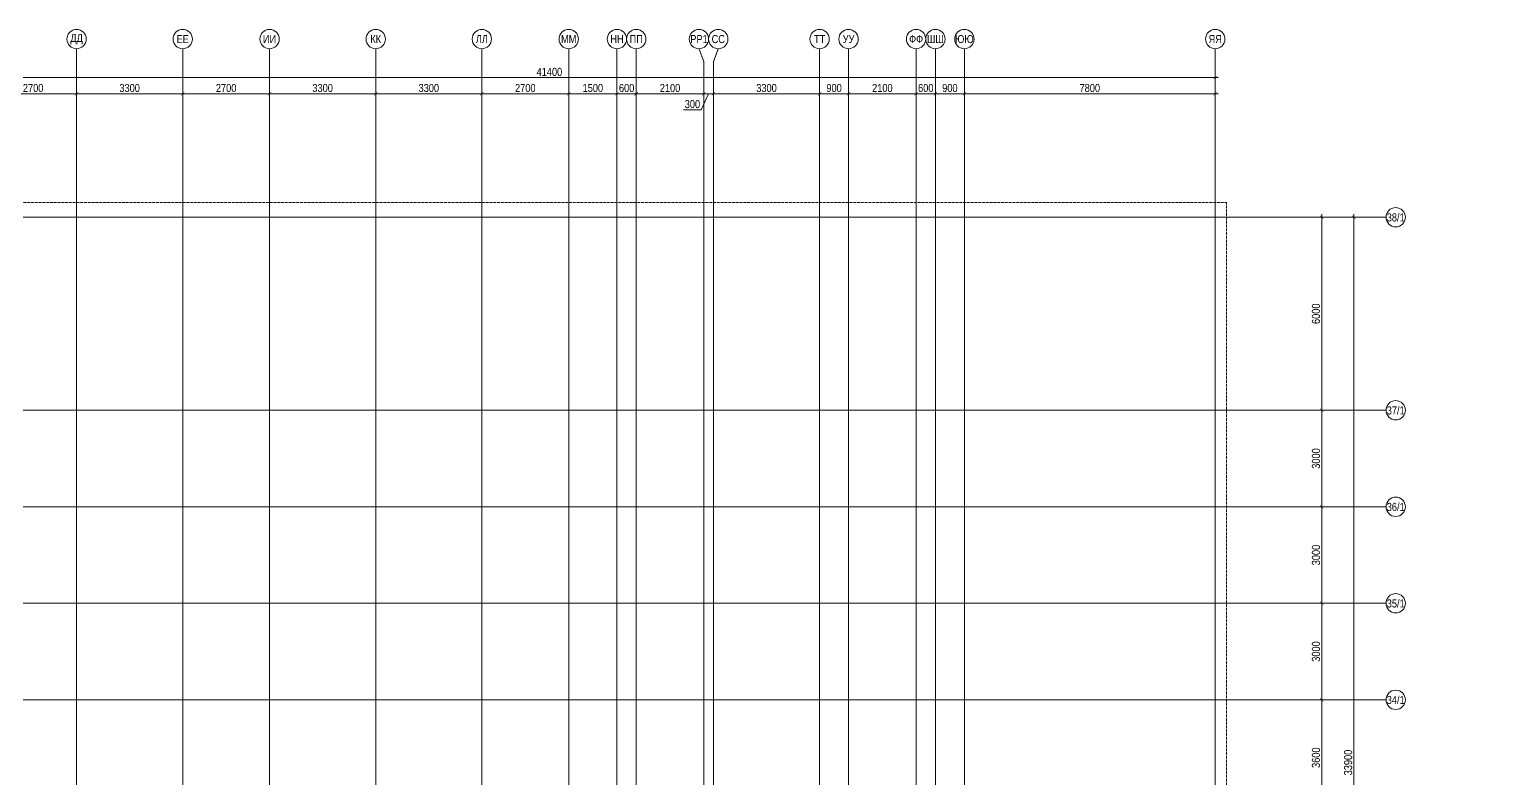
# Model space of a CAD drawing. Header units: millimetres. Extents: x -328335 to 1460319, y -208171 to 164069.
# Drawn here: x 378508 to 424214, y 117251 to 140539 of the extents above; entities that cross this region are included whole.
import ezdxf
from ezdxf import colors
from ezdxf.entities.mleader import LeaderData, LeaderLine
from ezdxf.enums import TextEntityAlignment as Align
from ezdxf.math import Vec2, Vec3

# ---------------------------------------------------------------- set-up
doc = ezdxf.new("R2010")
doc.units = ezdxf.units.MM
doc.header["$LTSCALE"] = 0.5
doc.linetypes.add('CENTER', pattern=[50.8, 31.75, -6.35, 6.35, -6.35])
doc.linetypes.add('DASHED', pattern=[19.05, 12.7, -6.35])
doc.layers.get('Defpoints').update_dxf_attribs({"color": 140})
doc.layers.add('АР_Делит', color=120, linetype='Continuous', lineweight=0, plot=False)
doc.layers.add('АЦ_Выноски', color=7, linetype='Continuous', lineweight=5)
doc.layers.add('РД_Оси_размер', color=8, linetype='Continuous', lineweight=0)
doc.layers.add('РД_Оси_100', color=7, linetype='Continuous', lineweight=0, true_color=0x525252)
doc.styles.add('style1', font='ARIALN.TTF')
doc.styles.add('ккк', font='isocpeur.ttf', dxfattribs={"width": 0.85, "oblique": 15})
doc.dimstyles.new('Dim100_ареал', dxfattribs={"dimscale": 100, "dimtxt": 2.5, "dimasz": 1, "dimexe": 1, "dimexo": 1, "dimgap": 0.5, "dimtad": 1, "dimzin": 12, "dimdsep": 46, "dimtxsty": 'style1', "dimblk": 'ARCHTICK', "dimcen": 1, "dimdle": 1, "dimaunit": 1, "dimadec": 0, "dimazin": 3, "dimtfac": 1, "dimtmove": 1, "dimatfit": 3, "dimldrblk": 'OPEN30', "dimfxl": 2, "dimfxlon": 1, "dimtolj": 1, "dimtzin": 0, "dimlwd": 5, "dimlwe": 5, "dimarcsym": 0})

# ---------------------------------------------------------------- blocks, each defined once
blk = doc.blocks.new('_Dot')
at = {"color": 0, "linetype": 'ByBlock', "lineweight": -2}
blk.add_line((-0.5, 0), (-1, 0), dxfattribs=at)
at = {"color": 0, "linetype": 'ByBlock', "const_width": 0.5}
blk.add_lwpolyline([(-0.25, 0, 1), (0.25, 0, 1)], format="xyb", close=True, dxfattribs=at)
blk = doc.blocks.new('A-iden')
at = {"linetype": 'Continuous', "lineweight": 5}
blk.add_circle((0, -4), 3, dxfattribs=at)
at = {"color": 0, "linetype": 'Continuous', "lineweight": 20, "style": 'ккк', "width": 0.85}
blk.add_attdef('ID', text='', height=4, dxfattribs=at).set_placement((0.31, -3.85), align=Align.MIDDLE_CENTER)
blk = doc.blocks.new('_ArchTick')
at = {"color": 0, "linetype": 'ByBlock', "const_width": 0.15}
blk.add_lwpolyline([(-0.5, -0.5), (0.5, 0.5)], dxfattribs=at)
blk = doc.blocks.new('*D340')
at = {"layer": 'Defpoints', "color": 0, "transparency": 16777216}
for p in [(116910, 119700), (117910, 119700), (116910, 116100)]:
    blk.add_point(p, dxfattribs=at)
at = {"layer": 'РД_Оси_размер', "color": 0, "lineweight": 5, "transparency": 16777216}
for p, q in [((117910, 116000), (117910, 119800)), ((117710, 119700), (118010, 119700)), ((117710, 116100), (118010, 116100))]:
    blk.add_line(p, q, dxfattribs=at)
at = {"layer": 'РД_Оси_размер', "color": 0, "lineweight": 5, "transparency": 16777216, "xscale": 100, "yscale": 100, "zscale": 100}
for p, rotation in [((117910, 119700), 90), ((117910, 116100), 270)]:
    blk.add_blockref('_ArchTick', p, dxfattribs=dict(at, rotation=rotation))
at = {"layer": 'РД_Оси_размер', "color": 0, "transparency": 16777216, "insert": (117732, 117900), "char_height": 250, "attachment_point": 5, "rotation": 90, "style": 'style1'}
blk.add_mtext('\\A1;3600', dxfattribs=at)
blk = doc.blocks.new('_Open30')
at = {"color": 0, "linetype": 'ByBlock', "lineweight": -2}
for p, q in [((-1, 0.27), (0, 0)), ((0, 0), (-1, -0.27)), ((0, 0), (-1, 0))]:
    blk.add_line(p, q, dxfattribs=at)
blk = doc.blocks.new('*D341')
at = {"layer": 'Defpoints', "color": 0, "transparency": 16777216}
for p in [(116910, 122700), (117910, 122700), (116910, 119700)]:
    blk.add_point(p, dxfattribs=at)
at = {"layer": 'РД_Оси_размер', "color": 0, "lineweight": 5, "transparency": 16777216}
for p, q in [((117710, 122700), (118010, 122700)), ((117910, 119600), (117910, 122800)), ((117710, 119700), (118010, 119700))]:
    blk.add_line(p, q, dxfattribs=at)
at = {"layer": 'РД_Оси_размер', "color": 0, "lineweight": 5, "transparency": 16777216, "xscale": 100, "yscale": 100, "zscale": 100}
for p, rotation in [((117910, 122700), 90), ((117910, 119700), 270)]:
    blk.add_blockref('_ArchTick', p, dxfattribs=dict(at, rotation=rotation))
at = {"layer": 'РД_Оси_размер', "color": 0, "transparency": 16777216, "insert": (117732, 121200), "char_height": 250, "attachment_point": 5, "rotation": 90, "style": 'style1'}
blk.add_mtext('\\A1;3000', dxfattribs=at)
blk = doc.blocks.new('*D342')
at = {"layer": 'Defpoints', "color": 0, "transparency": 16777216}
for p in [(116910, 125700), (117910, 125700), (116910, 122700)]:
    blk.add_point(p, dxfattribs=at)
at = {"layer": 'РД_Оси_размер', "color": 0, "lineweight": 5, "transparency": 16777216}
for p, q in [((117710, 125700), (118010, 125700)), ((117910, 122600), (117910, 125800)), ((117710, 122700), (118010, 122700))]:
    blk.add_line(p, q, dxfattribs=at)
at = {"layer": 'РД_Оси_размер', "color": 0, "lineweight": 5, "transparency": 16777216, "xscale": 100, "yscale": 100, "zscale": 100}
for p, rotation in [((117910, 125700), 90), ((117910, 122700), 270)]:
    blk.add_blockref('_ArchTick', p, dxfattribs=dict(at, rotation=rotation))
at = {"layer": 'РД_Оси_размер', "color": 0, "transparency": 16777216, "insert": (117732, 124200), "char_height": 250, "attachment_point": 5, "rotation": 90, "style": 'style1'}
blk.add_mtext('\\A1;3000', dxfattribs=at)
blk = doc.blocks.new('*D343')
at = {"layer": 'Defpoints', "color": 0, "transparency": 16777216}
for p in [(116910, 128700), (117910, 128700), (116910, 125700)]:
    blk.add_point(p, dxfattribs=at)
at = {"layer": 'РД_Оси_размер', "color": 0, "lineweight": 5, "transparency": 16777216}
for p, q in [((117710, 128700), (118010, 128700)), ((117910, 125600), (117910, 128800)), ((117710, 125700), (118010, 125700))]:
    blk.add_line(p, q, dxfattribs=at)
at = {"layer": 'РД_Оси_размер', "color": 0, "lineweight": 5, "transparency": 16777216, "xscale": 100, "yscale": 100, "zscale": 100}
for p, rotation in [((117910, 128700), 90), ((117910, 125700), 270)]:
    blk.add_blockref('_ArchTick', p, dxfattribs=dict(at, rotation=rotation))
at = {"layer": 'РД_Оси_размер', "color": 0, "transparency": 16777216, "insert": (117732, 127200), "char_height": 250, "attachment_point": 5, "rotation": 90, "style": 'style1'}
blk.add_mtext('\\A1;3000', dxfattribs=at)
blk = doc.blocks.new('*D344')
at = {"layer": 'Defpoints', "color": 0, "transparency": 16777216}
for p in [(116910, 134700), (117910, 134700), (116910, 128700)]:
    blk.add_point(p, dxfattribs=at)
at = {"layer": 'РД_Оси_размер', "color": 0, "lineweight": 5, "transparency": 16777216}
for p, q in [((117710, 134700), (118010, 134700)), ((117910, 128600), (117910, 134800)), ((117710, 128700), (118010, 128700))]:
    blk.add_line(p, q, dxfattribs=at)
at = {"layer": 'РД_Оси_размер', "color": 0, "lineweight": 5, "transparency": 16777216, "xscale": 100, "yscale": 100, "zscale": 100}
for p, rotation in [((117910, 134700), 90), ((117910, 128700), 270)]:
    blk.add_blockref('_ArchTick', p, dxfattribs=dict(at, rotation=rotation))
at = {"layer": 'РД_Оси_размер', "color": 0, "transparency": 16777216, "insert": (117732, 131700), "char_height": 250, "attachment_point": 5, "rotation": 90, "style": 'style1'}
blk.add_mtext('\\A1;6000', dxfattribs=at)
blk = doc.blocks.new('*D345')
at = {"layer": 'Defpoints', "color": 0, "transparency": 16777216}
for p in [(116910, 134700), (118910, 134700), (116910, 100800)]:
    blk.add_point(p, dxfattribs=at)
at = {"layer": 'РД_Оси_размер', "color": 0, "lineweight": 5, "transparency": 16777216}
for p, q in [((118710, 134700), (119010, 134700)), ((118910, 100700), (118910, 134800)), ((118710, 100800), (119010, 100800))]:
    blk.add_line(p, q, dxfattribs=at)
at = {"layer": 'РД_Оси_размер', "color": 0, "lineweight": 5, "transparency": 16777216, "xscale": 100, "yscale": 100, "zscale": 100}
for p, rotation in [((118910, 134700), 90), ((118910, 100800), 270)]:
    blk.add_blockref('_ArchTick', p, dxfattribs=dict(at, rotation=rotation))
at = {"layer": 'РД_Оси_размер', "color": 0, "transparency": 16777216, "insert": (118732, 117750), "char_height": 250, "attachment_point": 5, "rotation": 90, "style": 'style1'}
blk.add_mtext('\\A1;33900', dxfattribs=at)
blk = doc.blocks.new('*D47')
at = {"layer": 'Defpoints', "color": 0, "transparency": 16777216}
for p in [(114600, 139039), (73200, 137039), (114600, 137039)]:
    blk.add_point(p, dxfattribs=at)
at = {"layer": 'РД_Оси_размер', "color": 0, "lineweight": 5, "transparency": 16777216}
for p, q in [((73100, 139039), (114700, 139039)), ((73200, 138839), (73200, 139139)), ((114600, 138839), (114600, 139139))]:
    blk.add_line(p, q, dxfattribs=at)
at = {"layer": 'РД_Оси_размер', "color": 0, "lineweight": 5, "transparency": 16777216, "xscale": 100, "yscale": 100, "zscale": 100, "rotation": 180}
blk.add_blockref('_ArchTick', (73200, 139039), dxfattribs=at)
at = {"layer": 'РД_Оси_размер', "color": 0, "lineweight": 5, "transparency": 16777216, "xscale": 100, "yscale": 100, "zscale": 100}
blk.add_blockref('_ArchTick', (114600, 139039), dxfattribs=at)
at = {"layer": 'РД_Оси_размер', "color": 0, "transparency": 16777216, "insert": (93900, 139216), "char_height": 250, "attachment_point": 5, "style": 'style1'}
blk.add_mtext('\\A1;41400', dxfattribs=at)
blk = doc.blocks.new('*D277')
at = {"layer": 'Defpoints', "color": 0, "transparency": 16777216}
for p in [(79200, 138539), (76500, 137039), (79200, 137039)]:
    blk.add_point(p, dxfattribs=at)
at = {"layer": 'РД_Оси_размер', "color": 0, "lineweight": 5, "transparency": 16777216}
for p, q in [((76400, 138539), (79300, 138539)), ((76500, 138339), (76500, 138639)), ((79200, 138339), (79200, 138639))]:
    blk.add_line(p, q, dxfattribs=at)
at = {"layer": 'РД_Оси_размер', "color": 0, "lineweight": 5, "transparency": 16777216, "xscale": 100, "yscale": 100, "zscale": 100, "rotation": 180}
blk.add_blockref('_ArchTick', (76500, 138539), dxfattribs=at)
at = {"layer": 'РД_Оси_размер', "color": 0, "lineweight": 5, "transparency": 16777216, "xscale": 100, "yscale": 100, "zscale": 100}
blk.add_blockref('_ArchTick', (79200, 138539), dxfattribs=at)
at = {"layer": 'РД_Оси_размер', "color": 0, "transparency": 16777216, "insert": (77850, 138716), "char_height": 250, "attachment_point": 5, "style": 'style1'}
blk.add_mtext('\\A1;2700', dxfattribs=at)
blk = doc.blocks.new('*D278')
at = {"layer": 'Defpoints', "color": 0, "transparency": 16777216}
for p in [(82500, 138539), (79200, 137039), (82500, 137039)]:
    blk.add_point(p, dxfattribs=at)
at = {"layer": 'РД_Оси_размер', "color": 0, "lineweight": 5, "transparency": 16777216}
for p, q in [((79100, 138539), (82600, 138539)), ((79200, 138339), (79200, 138639)), ((82500, 138339), (82500, 138639))]:
    blk.add_line(p, q, dxfattribs=at)
at = {"layer": 'РД_Оси_размер', "color": 0, "lineweight": 5, "transparency": 16777216, "xscale": 100, "yscale": 100, "zscale": 100, "rotation": 180}
blk.add_blockref('_ArchTick', (79200, 138539), dxfattribs=at)
at = {"layer": 'РД_Оси_размер', "color": 0, "lineweight": 5, "transparency": 16777216, "xscale": 100, "yscale": 100, "zscale": 100}
blk.add_blockref('_ArchTick', (82500, 138539), dxfattribs=at)
at = {"layer": 'РД_Оси_размер', "color": 0, "transparency": 16777216, "insert": (80850, 138716), "char_height": 250, "attachment_point": 5, "style": 'style1'}
blk.add_mtext('\\A1;3300', dxfattribs=at)
blk = doc.blocks.new('*D279')
at = {"layer": 'Defpoints', "color": 0, "transparency": 16777216}
for p in [(85200, 138539), (82500, 137039), (85200, 137039)]:
    blk.add_point(p, dxfattribs=at)
at = {"layer": 'РД_Оси_размер', "color": 0, "lineweight": 5, "transparency": 16777216}
for p, q in [((82400, 138539), (85300, 138539)), ((82500, 138339), (82500, 138639)), ((85200, 138339), (85200, 138639))]:
    blk.add_line(p, q, dxfattribs=at)
at = {"layer": 'РД_Оси_размер', "color": 0, "lineweight": 5, "transparency": 16777216, "xscale": 100, "yscale": 100, "zscale": 100, "rotation": 180}
blk.add_blockref('_ArchTick', (82500, 138539), dxfattribs=at)
at = {"layer": 'РД_Оси_размер', "color": 0, "lineweight": 5, "transparency": 16777216, "xscale": 100, "yscale": 100, "zscale": 100}
blk.add_blockref('_ArchTick', (85200, 138539), dxfattribs=at)
at = {"layer": 'РД_Оси_размер', "color": 0, "transparency": 16777216, "insert": (83850, 138716), "char_height": 250, "attachment_point": 5, "style": 'style1'}
blk.add_mtext('\\A1;2700', dxfattribs=at)
blk = doc.blocks.new('*D280')
at = {"layer": 'Defpoints', "color": 0, "transparency": 16777216}
for p in [(88500, 138539), (85200, 137039), (88500, 137039)]:
    blk.add_point(p, dxfattribs=at)
at = {"layer": 'РД_Оси_размер', "color": 0, "lineweight": 5, "transparency": 16777216}
for p, q in [((85100, 138539), (88600, 138539)), ((85200, 138339), (85200, 138639)), ((88500, 138339), (88500, 138639))]:
    blk.add_line(p, q, dxfattribs=at)
at = {"layer": 'РД_Оси_размер', "color": 0, "lineweight": 5, "transparency": 16777216, "xscale": 100, "yscale": 100, "zscale": 100, "rotation": 180}
blk.add_blockref('_ArchTick', (85200, 138539), dxfattribs=at)
at = {"layer": 'РД_Оси_размер', "color": 0, "lineweight": 5, "transparency": 16777216, "xscale": 100, "yscale": 100, "zscale": 100}
blk.add_blockref('_ArchTick', (88500, 138539), dxfattribs=at)
at = {"layer": 'РД_Оси_размер', "color": 0, "transparency": 16777216, "insert": (86850, 138716), "char_height": 250, "attachment_point": 5, "style": 'style1'}
blk.add_mtext('\\A1;3300', dxfattribs=at)
blk = doc.blocks.new('*D281')
at = {"layer": 'Defpoints', "color": 0, "transparency": 16777216}
for p in [(91800, 138539), (88500, 137039), (91800, 137039)]:
    blk.add_point(p, dxfattribs=at)
at = {"layer": 'РД_Оси_размер', "color": 0, "lineweight": 5, "transparency": 16777216}
for p, q in [((88400, 138539), (91900, 138539)), ((88500, 138339), (88500, 138639)), ((91800, 138339), (91800, 138639))]:
    blk.add_line(p, q, dxfattribs=at)
at = {"layer": 'РД_Оси_размер', "color": 0, "lineweight": 5, "transparency": 16777216, "xscale": 100, "yscale": 100, "zscale": 100, "rotation": 180}
blk.add_blockref('_ArchTick', (88500, 138539), dxfattribs=at)
at = {"layer": 'РД_Оси_размер', "color": 0, "lineweight": 5, "transparency": 16777216, "xscale": 100, "yscale": 100, "zscale": 100}
blk.add_blockref('_ArchTick', (91800, 138539), dxfattribs=at)
at = {"layer": 'РД_Оси_размер', "color": 0, "transparency": 16777216, "insert": (90150, 138716), "char_height": 250, "attachment_point": 5, "style": 'style1'}
blk.add_mtext('\\A1;3300', dxfattribs=at)
blk = doc.blocks.new('*D282')
at = {"layer": 'Defpoints', "color": 0, "transparency": 16777216}
for p in [(94500, 138539), (91800, 137039), (94500, 137039)]:
    blk.add_point(p, dxfattribs=at)
at = {"layer": 'РД_Оси_размер', "color": 0, "lineweight": 5, "transparency": 16777216}
for p, q in [((91700, 138539), (94600, 138539)), ((91800, 138339), (91800, 138639)), ((94500, 138339), (94500, 138639))]:
    blk.add_line(p, q, dxfattribs=at)
at = {"layer": 'РД_Оси_размер', "color": 0, "lineweight": 5, "transparency": 16777216, "xscale": 100, "yscale": 100, "zscale": 100, "rotation": 180}
blk.add_blockref('_ArchTick', (91800, 138539), dxfattribs=at)
at = {"layer": 'РД_Оси_размер', "color": 0, "lineweight": 5, "transparency": 16777216, "xscale": 100, "yscale": 100, "zscale": 100}
blk.add_blockref('_ArchTick', (94500, 138539), dxfattribs=at)
at = {"layer": 'РД_Оси_размер', "color": 0, "transparency": 16777216, "insert": (93150, 138716), "char_height": 250, "attachment_point": 5, "style": 'style1'}
blk.add_mtext('\\A1;2700', dxfattribs=at)
blk = doc.blocks.new('*D283')
at = {"layer": 'Defpoints', "color": 0, "transparency": 16777216}
for p in [(96000, 138539), (94500, 137039), (96000, 137039)]:
    blk.add_point(p, dxfattribs=at)
at = {"layer": 'РД_Оси_размер', "color": 0, "lineweight": 5, "transparency": 16777216}
for p, q in [((94400, 138539), (96100, 138539)), ((94500, 138339), (94500, 138639)), ((96000, 138339), (96000, 138639))]:
    blk.add_line(p, q, dxfattribs=at)
at = {"layer": 'РД_Оси_размер', "color": 0, "lineweight": 5, "transparency": 16777216, "xscale": 100, "yscale": 100, "zscale": 100, "rotation": 180}
blk.add_blockref('_ArchTick', (94500, 138539), dxfattribs=at)
at = {"layer": 'РД_Оси_размер', "color": 0, "lineweight": 5, "transparency": 16777216, "xscale": 100, "yscale": 100, "zscale": 100}
blk.add_blockref('_ArchTick', (96000, 138539), dxfattribs=at)
at = {"layer": 'РД_Оси_размер', "color": 0, "transparency": 16777216, "insert": (95250, 138716), "char_height": 250, "attachment_point": 5, "style": 'style1'}
blk.add_mtext('\\A1;1500', dxfattribs=at)
blk = doc.blocks.new('*D284')
at = {"layer": 'Defpoints', "color": 0, "transparency": 16777216}
for p in [(96600, 138539), (96000, 137039), (96600, 137039)]:
    blk.add_point(p, dxfattribs=at)
at = {"layer": 'РД_Оси_размер', "color": 0, "lineweight": 5, "transparency": 16777216}
for p, q in [((95900, 138539), (96700, 138539)), ((96000, 138339), (96000, 138639)), ((96600, 138339), (96600, 138639))]:
    blk.add_line(p, q, dxfattribs=at)
at = {"layer": 'РД_Оси_размер', "color": 0, "lineweight": 5, "transparency": 16777216, "xscale": 100, "yscale": 100, "zscale": 100, "rotation": 180}
blk.add_blockref('_ArchTick', (96000, 138539), dxfattribs=at)
at = {"layer": 'РД_Оси_размер', "color": 0, "lineweight": 5, "transparency": 16777216, "xscale": 100, "yscale": 100, "zscale": 100}
blk.add_blockref('_ArchTick', (96600, 138539), dxfattribs=at)
at = {"layer": 'РД_Оси_размер', "color": 0, "transparency": 16777216, "insert": (96300, 138716), "char_height": 250, "attachment_point": 5, "style": 'style1'}
blk.add_mtext('\\A1;600', dxfattribs=at)
blk = doc.blocks.new('*D285')
at = {"layer": 'Defpoints', "color": 0, "transparency": 16777216}
for p in [(98700, 138539), (96600, 137039), (98700, 137039)]:
    blk.add_point(p, dxfattribs=at)
at = {"layer": 'РД_Оси_размер', "color": 0, "lineweight": 5, "transparency": 16777216}
for p, q in [((96500, 138539), (98800, 138539)), ((96600, 138339), (96600, 138639)), ((98700, 138339), (98700, 138639))]:
    blk.add_line(p, q, dxfattribs=at)
at = {"layer": 'РД_Оси_размер', "color": 0, "lineweight": 5, "transparency": 16777216, "xscale": 100, "yscale": 100, "zscale": 100, "rotation": 180}
blk.add_blockref('_ArchTick', (96600, 138539), dxfattribs=at)
at = {"layer": 'РД_Оси_размер', "color": 0, "lineweight": 5, "transparency": 16777216, "xscale": 100, "yscale": 100, "zscale": 100}
blk.add_blockref('_ArchTick', (98700, 138539), dxfattribs=at)
at = {"layer": 'РД_Оси_размер', "color": 0, "transparency": 16777216, "insert": (97650, 138716), "char_height": 250, "attachment_point": 5, "style": 'style1'}
blk.add_mtext('\\A1;2100', dxfattribs=at)
blk = doc.blocks.new('*D286')
at = {"layer": 'Defpoints', "color": 0, "transparency": 16777216}
for p in [(99000, 138539), (98700, 137039), (99000, 137039)]:
    blk.add_point(p, dxfattribs=at)
at = {"layer": 'РД_Оси_размер', "color": 0, "lineweight": 5, "transparency": 16777216}
for p, q in [((98600, 138539), (99100, 138539)), ((98850, 138539), (98622, 138039)), ((98700, 138339), (98700, 138639)), ((99000, 138339), (99000, 138639)), ((98622, 138039), (98070, 138039))]:
    blk.add_line(p, q, dxfattribs=at)
at = {"layer": 'РД_Оси_размер', "color": 0, "lineweight": 5, "transparency": 16777216, "xscale": 100, "yscale": 100, "zscale": 100, "rotation": 180}
blk.add_blockref('_ArchTick', (98700, 138539), dxfattribs=at)
at = {"layer": 'РД_Оси_размер', "color": 0, "lineweight": 5, "transparency": 16777216, "xscale": 100, "yscale": 100, "zscale": 100}
blk.add_blockref('_ArchTick', (99000, 138539), dxfattribs=at)
at = {"layer": 'РД_Оси_размер', "color": 0, "transparency": 16777216, "insert": (98346, 138216), "char_height": 250, "attachment_point": 5, "style": 'style1'}
blk.add_mtext('\\A1;300', dxfattribs=at)
blk = doc.blocks.new('*D287')
at = {"layer": 'Defpoints', "color": 0, "transparency": 16777216}
for p in [(102300, 138539), (99000, 137039), (102300, 137039)]:
    blk.add_point(p, dxfattribs=at)
at = {"layer": 'РД_Оси_размер', "color": 0, "lineweight": 5, "transparency": 16777216}
for p, q in [((98900, 138539), (102400, 138539)), ((99000, 138339), (99000, 138639)), ((102300, 138339), (102300, 138639))]:
    blk.add_line(p, q, dxfattribs=at)
at = {"layer": 'РД_Оси_размер', "color": 0, "lineweight": 5, "transparency": 16777216, "xscale": 100, "yscale": 100, "zscale": 100, "rotation": 180}
blk.add_blockref('_ArchTick', (99000, 138539), dxfattribs=at)
at = {"layer": 'РД_Оси_размер', "color": 0, "lineweight": 5, "transparency": 16777216, "xscale": 100, "yscale": 100, "zscale": 100}
blk.add_blockref('_ArchTick', (102300, 138539), dxfattribs=at)
at = {"layer": 'РД_Оси_размер', "color": 0, "transparency": 16777216, "insert": (100650, 138716), "char_height": 250, "attachment_point": 5, "style": 'style1'}
blk.add_mtext('\\A1;3300', dxfattribs=at)
blk = doc.blocks.new('*D288')
at = {"layer": 'Defpoints', "color": 0, "transparency": 16777216}
for p in [(103200, 138539), (102300, 137039), (103200, 137039)]:
    blk.add_point(p, dxfattribs=at)
at = {"layer": 'РД_Оси_размер', "color": 0, "lineweight": 5, "transparency": 16777216}
for p, q in [((102200, 138539), (103300, 138539)), ((102300, 138339), (102300, 138639)), ((103200, 138339), (103200, 138639))]:
    blk.add_line(p, q, dxfattribs=at)
at = {"layer": 'РД_Оси_размер', "color": 0, "lineweight": 5, "transparency": 16777216, "xscale": 100, "yscale": 100, "zscale": 100, "rotation": 180}
blk.add_blockref('_ArchTick', (102300, 138539), dxfattribs=at)
at = {"layer": 'РД_Оси_размер', "color": 0, "lineweight": 5, "transparency": 16777216, "xscale": 100, "yscale": 100, "zscale": 100}
blk.add_blockref('_ArchTick', (103200, 138539), dxfattribs=at)
at = {"layer": 'РД_Оси_размер', "color": 0, "transparency": 16777216, "insert": (102750, 138716), "char_height": 250, "attachment_point": 5, "style": 'style1'}
blk.add_mtext('\\A1;900', dxfattribs=at)
blk = doc.blocks.new('*D289')
at = {"layer": 'Defpoints', "color": 0, "transparency": 16777216}
for p in [(105300, 138539), (103200, 137039), (105300, 137039)]:
    blk.add_point(p, dxfattribs=at)
at = {"layer": 'РД_Оси_размер', "color": 0, "lineweight": 5, "transparency": 16777216}
for p, q in [((103100, 138539), (105400, 138539)), ((103200, 138339), (103200, 138639)), ((105300, 138339), (105300, 138639))]:
    blk.add_line(p, q, dxfattribs=at)
at = {"layer": 'РД_Оси_размер', "color": 0, "lineweight": 5, "transparency": 16777216, "xscale": 100, "yscale": 100, "zscale": 100, "rotation": 180}
blk.add_blockref('_ArchTick', (103200, 138539), dxfattribs=at)
at = {"layer": 'РД_Оси_размер', "color": 0, "lineweight": 5, "transparency": 16777216, "xscale": 100, "yscale": 100, "zscale": 100}
blk.add_blockref('_ArchTick', (105300, 138539), dxfattribs=at)
at = {"layer": 'РД_Оси_размер', "color": 0, "transparency": 16777216, "insert": (104250, 138716), "char_height": 250, "attachment_point": 5, "style": 'style1'}
blk.add_mtext('\\A1;2100', dxfattribs=at)
blk = doc.blocks.new('*D290')
at = {"layer": 'Defpoints', "color": 0, "transparency": 16777216}
for p in [(105900, 138539), (105300, 137039), (105900, 137039)]:
    blk.add_point(p, dxfattribs=at)
at = {"layer": 'РД_Оси_размер', "color": 0, "lineweight": 5, "transparency": 16777216}
for p, q in [((105200, 138539), (106000, 138539)), ((105300, 138339), (105300, 138639)), ((105900, 138339), (105900, 138639))]:
    blk.add_line(p, q, dxfattribs=at)
at = {"layer": 'РД_Оси_размер', "color": 0, "lineweight": 5, "transparency": 16777216, "xscale": 100, "yscale": 100, "zscale": 100, "rotation": 180}
blk.add_blockref('_ArchTick', (105300, 138539), dxfattribs=at)
at = {"layer": 'РД_Оси_размер', "color": 0, "lineweight": 5, "transparency": 16777216, "xscale": 100, "yscale": 100, "zscale": 100}
blk.add_blockref('_ArchTick', (105900, 138539), dxfattribs=at)
at = {"layer": 'РД_Оси_размер', "color": 0, "transparency": 16777216, "insert": (105600, 138716), "char_height": 250, "attachment_point": 5, "style": 'style1'}
blk.add_mtext('\\A1;600', dxfattribs=at)
blk = doc.blocks.new('*D291')
at = {"layer": 'Defpoints', "color": 0, "transparency": 16777216}
for p in [(106800, 138539), (105900, 137039), (106800, 137039)]:
    blk.add_point(p, dxfattribs=at)
at = {"layer": 'РД_Оси_размер', "color": 0, "lineweight": 5, "transparency": 16777216}
for p, q in [((105800, 138539), (106900, 138539)), ((105900, 138339), (105900, 138639)), ((106800, 138339), (106800, 138639))]:
    blk.add_line(p, q, dxfattribs=at)
at = {"layer": 'РД_Оси_размер', "color": 0, "lineweight": 5, "transparency": 16777216, "xscale": 100, "yscale": 100, "zscale": 100, "rotation": 180}
blk.add_blockref('_ArchTick', (105900, 138539), dxfattribs=at)
at = {"layer": 'РД_Оси_размер', "color": 0, "lineweight": 5, "transparency": 16777216, "xscale": 100, "yscale": 100, "zscale": 100}
blk.add_blockref('_ArchTick', (106800, 138539), dxfattribs=at)
at = {"layer": 'РД_Оси_размер', "color": 0, "transparency": 16777216, "insert": (106350, 138716), "char_height": 250, "attachment_point": 5, "style": 'style1'}
blk.add_mtext('\\A1;900', dxfattribs=at)
blk = doc.blocks.new('*D292')
at = {"layer": 'Defpoints', "color": 0, "transparency": 16777216}
for p in [(114600, 138539), (106800, 137039), (114600, 137039)]:
    blk.add_point(p, dxfattribs=at)
at = {"layer": 'РД_Оси_размер', "color": 0, "lineweight": 5, "transparency": 16777216}
for p, q in [((106700, 138539), (114700, 138539)), ((106800, 138339), (106800, 138639)), ((114600, 138339), (114600, 138639))]:
    blk.add_line(p, q, dxfattribs=at)
at = {"layer": 'РД_Оси_размер', "color": 0, "lineweight": 5, "transparency": 16777216, "xscale": 100, "yscale": 100, "zscale": 100, "rotation": 180}
blk.add_blockref('_ArchTick', (106800, 138539), dxfattribs=at)
at = {"layer": 'РД_Оси_размер', "color": 0, "lineweight": 5, "transparency": 16777216, "xscale": 100, "yscale": 100, "zscale": 100}
blk.add_blockref('_ArchTick', (114600, 138539), dxfattribs=at)
at = {"layer": 'РД_Оси_размер', "color": 0, "transparency": 16777216, "insert": (110700, 138716), "char_height": 250, "attachment_point": 5, "style": 'style1'}
blk.add_mtext('\\A1;7800', dxfattribs=at)
blk = doc.blocks.new('СОШ_2200_АР_ОСИ_М100_28.05.24')
at = {"layer": 'АР_Делит', "color": 5, "linetype": 'DASHED'}
blk.add_lwpolyline([(-355, 100855), (37145, 100855), (37145, 129155), (72745, 129155), (72745, 135155), (114955, 135155), (114955, -355), (93595.036, -355), (93595.036, 13855), (94145, 13855), (94145, 68320), (66055, 68320), (66055, 13857.73), (83455, 13857.73), (83455, -355), (45245, -355), (45245, 13145), (44695, 13145), (44695, 26755), (45245, 26755), (45245, 68320), (20455, 68320)], dxfattribs=at)
at = {"layer": 'РД_Оси_100', "color": 8, "linetype": 'CENTER', "true_color": 0x808080}
for p, q in [((79200, -6155), (79200, 139938.679)), ((85200, -6155), (85200, 139938.679)), ((88500, -6155), (88500, 139938.679)), ((91800, -6155), (91800, 139938.679)), ((94500, -6155), (94500, 139938.679)), ((96000, -6155), (96000, 139938.679)), ((102300, -6155), (102300, 139938.679)), ((114600, -6155), (114600, 139938.679)), ((-5954.958, 134700), (119910, 134700)), ((-5954.958, 128700), (119910, 128700)), ((-5954.958, 125700), (119910, 125700)), ((-5954.958, 122700), (119910, 122700)), ((-5954.958, 119700), (119910, 119700))]:
    blk.add_line(p, q, dxfattribs=at)
for points in [[(82500, 139938.679), (82500, -6155)], [(96600, -6155), (96600, 139938.679)], [(98700, -6194.98), (98700, 139538.679), (98550, 139938.679)], [(99000, -6195.83), (99000, 139538.679), (99150, 139938.679)], [(103200, -6155), (103200, 139938.679)], [(105300, -6155), (105300, 139938.679)], [(105900, 139938.679), (105900, -6155)], [(106800, -6155), (106800, 139938.679)]]:
    blk.add_lwpolyline(points, dxfattribs=at)
at = {"layer": 'РД_Оси_100', "color": 0}
ref = blk.add_blockref('A-iden', (79200, 140638.679), dxfattribs=dict(at, xscale=100, yscale=100, zscale=100))
ref.add_attrib('ID', 'ДД', dxfattribs={"layer": '0', "linetype": 'Continuous', "height": 250, "style": 'style1'}).set_placement((79200, 140238.679), align=Align.MIDDLE)
ref = blk.add_blockref('A-iden', (82500.02, 140638.679), dxfattribs=dict(at, xscale=100, yscale=100, zscale=100))
ref.add_attrib('ID', 'ЕЕ', dxfattribs={"layer": '0', "linetype": 'Continuous', "height": 250, "style": 'style1'}).set_placement((82500.02, 140238.679), align=Align.MIDDLE)
ref = blk.add_blockref('A-iden', (85200, 140638.679), dxfattribs=dict(at, xscale=100, yscale=100, zscale=100))
ref.add_attrib('ID', 'ИИ', dxfattribs={"layer": '0', "linetype": 'Continuous', "height": 250, "style": 'style1'}).set_placement((85200, 140238.679), align=Align.MIDDLE)
ref = blk.add_blockref('A-iden', (88500, 140638.679), dxfattribs=dict(at, xscale=100, yscale=100, zscale=100))
ref.add_attrib('ID', 'КК', dxfattribs={"layer": '0', "linetype": 'Continuous', "height": 250, "style": 'style1'}).set_placement((88500, 140238.679), align=Align.MIDDLE)
ref = blk.add_blockref('A-iden', (91800, 140638.679), dxfattribs=dict(at, xscale=100, yscale=100, zscale=100))
ref.add_attrib('ID', 'ЛЛ', dxfattribs={"layer": '0', "linetype": 'Continuous', "height": 250, "style": 'style1'}).set_placement((91800, 140238.679), align=Align.MIDDLE)
ref = blk.add_blockref('A-iden', (94500, 140638.679), dxfattribs=dict(at, xscale=100, yscale=100, zscale=100))
ref.add_attrib('ID', 'ММ', dxfattribs={"layer": '0', "linetype": 'Continuous', "height": 250, "style": 'style1'}).set_placement((94500, 140238.679), align=Align.MIDDLE)
ref = blk.add_blockref('A-iden', (96000, 140638.679), dxfattribs=dict(at, xscale=100, yscale=100, zscale=100))
ref.add_attrib('ID', 'НН', dxfattribs={"layer": '0', "linetype": 'Continuous', "height": 250, "style": 'style1'}).set_placement((96000, 140238.679), align=Align.MIDDLE)
ref = blk.add_blockref('A-iden', (96600, 140638.679), dxfattribs=dict(at, xscale=100, yscale=100, zscale=100))
ref.add_attrib('ID', 'ПП', dxfattribs={"layer": '0', "linetype": 'Continuous', "height": 250, "style": 'style1'}).set_placement((96600, 140238.679), align=Align.MIDDLE)
ref = blk.add_blockref('A-iden', (98550, 140638.679), dxfattribs=dict(at, xscale=100, yscale=100, zscale=100))
ref.add_attrib('ID', 'РР1', dxfattribs={"layer": '0', "linetype": 'Continuous', "height": 250, "style": 'style1'}).set_placement((98550, 140238.679), align=Align.MIDDLE)
ref = blk.add_blockref('A-iden', (99150, 140638.679), dxfattribs=dict(at, xscale=100, yscale=100, zscale=100))
ref.add_attrib('ID', 'СС', dxfattribs={"layer": '0', "linetype": 'Continuous', "height": 250, "style": 'style1'}).set_placement((99150, 140238.679), align=Align.MIDDLE)
ref = blk.add_blockref('A-iden', (102300, 140638.679), dxfattribs=dict(at, xscale=100, yscale=100, zscale=100))
ref.add_attrib('ID', 'ТТ', dxfattribs={"layer": '0', "linetype": 'Continuous', "height": 250, "style": 'style1'}).set_placement((102300, 140238.679), align=Align.MIDDLE)
ref = blk.add_blockref('A-iden', (103200, 140638.679), dxfattribs=dict(at, xscale=100, yscale=100, zscale=100))
ref.add_attrib('ID', 'УУ', dxfattribs={"layer": '0', "linetype": 'Continuous', "height": 250, "style": 'style1'}).set_placement((103200, 140238.679), align=Align.MIDDLE)
ref = blk.add_blockref('A-iden', (105300, 140638.679), dxfattribs=dict(at, xscale=100, yscale=100, zscale=100))
ref.add_attrib('ID', 'ФФ', dxfattribs={"layer": '0', "linetype": 'Continuous', "height": 250, "style": 'style1'}).set_placement((105300, 140238.679), align=Align.MIDDLE)
ref = blk.add_blockref('A-iden', (105900, 140638.679), dxfattribs=dict(at, xscale=100, yscale=100, zscale=100))
ref.add_attrib('ID', 'ШШ', dxfattribs={"layer": '0', "linetype": 'Continuous', "height": 250, "style": 'style1'}).set_placement((105900, 140238.679), align=Align.MIDDLE)
ref = blk.add_blockref('A-iden', (106800, 140638.679), dxfattribs=dict(at, xscale=100, yscale=100, zscale=100))
ref.add_attrib('ID', 'ЮЮ', dxfattribs={"layer": '0', "linetype": 'Continuous', "height": 250, "style": 'style1'}).set_placement((106800, 140238.679), align=Align.MIDDLE)
ref = blk.add_blockref('A-iden', (114600, 140638.679), dxfattribs=dict(at, xscale=100, yscale=100, zscale=100))
ref.add_attrib('ID', 'ЯЯ', dxfattribs={"layer": '0', "linetype": 'Continuous', "height": 250, "style": 'style1'}).set_placement((114600, 140238.679), align=Align.MIDDLE)
ref = blk.add_blockref('A-iden', (120210, 135100), dxfattribs=dict(at, xscale=-100, yscale=100, zscale=100))
ref.add_attrib('ID', '38/1', dxfattribs={"layer": '0', "linetype": 'Continuous', "height": 250, "style": 'style1'}).set_placement((120210, 134700), align=Align.MIDDLE)
ref = blk.add_blockref('A-iden', (120210, 129100), dxfattribs=dict(at, xscale=100, yscale=100, zscale=100))
ref.add_attrib('ID', '37/1', dxfattribs={"layer": '0', "linetype": 'Continuous', "height": 250, "style": 'style1'}).set_placement((120210, 128700), align=Align.MIDDLE)
ref = blk.add_blockref('A-iden', (120210, 126100), dxfattribs=dict(at, xscale=100, yscale=100, zscale=100))
ref.add_attrib('ID', '36/1', dxfattribs={"layer": '0', "linetype": 'Continuous', "height": 250, "style": 'style1'}).set_placement((120210, 125700), align=Align.MIDDLE)
ref = blk.add_blockref('A-iden', (120210, 123100), dxfattribs=dict(at, xscale=100, yscale=100, zscale=100))
ref.add_attrib('ID', '35/1', dxfattribs={"layer": '0', "linetype": 'Continuous', "height": 250, "style": 'style1'}).set_placement((120210, 122700), align=Align.MIDDLE)
ref = blk.add_blockref('A-iden', (120210, 120100), dxfattribs=dict(at, xscale=100, yscale=100, zscale=100))
ref.add_attrib('ID', '34/1', dxfattribs={"layer": '0', "linetype": 'Continuous', "height": 250, "style": 'style1'}).set_placement((120210, 119700), align=Align.MIDDLE)
at = {"layer": 'РД_Оси_размер'}
for base, p1, p2, picture, middle in [((114600, 139038.679), (73200, 137038.679), (114600, 137038.679), '*D47', (93900, 139216.322)), ((79200, 138538.679), (76500, 137038.679), (79200, 137038.679), '*D277', (77850, 138716.322)), ((82500, 138538.679), (79200, 137038.679), (82500, 137038.679), '*D278', (80850, 138716.322)), ((85200, 138538.679), (82500, 137038.679), (85200, 137038.679), '*D279', (83850, 138716.322)), ((88500, 138538.679), (85200, 137038.679), (88500, 137038.679), '*D280', (86850, 138716.322)), ((91800, 138538.679), (88500, 137038.679), (91800, 137038.679), '*D281', (90150, 138716.322)), ((94500, 138538.679), (91800, 137038.679), (94500, 137038.679), '*D282', (93150, 138716.322)), ((96000, 138538.679), (94500, 137038.679), (96000, 137038.679), '*D283', (95250, 138716.322)), ((96600, 138538.679), (96000, 137038.679), (96600, 137038.679), '*D284', (96300, 138716.322)), ((98700, 138538.679), (96600, 137038.679), (98700, 137038.679), '*D285', (97650, 138716.322)), ((102300, 138538.679), (99000, 137038.679), (102300, 137038.679), '*D287', (100650, 138716.322)), ((103200, 138538.679), (102300, 137038.679), (103200, 137038.679), '*D288', (102750, 138716.322)), ((105300, 138538.679), (103200, 137038.679), (105300, 137038.679), '*D289', (104250, 138716.322)), ((105900, 138538.679), (105300, 137038.679), (105900, 137038.679), '*D290', (105600, 138716.322)), ((106800, 138538.679), (105900, 137038.679), (106800, 137038.679), '*D291', (106350, 138716.322)), ((114600, 138538.679), (106800, 137038.679), (114600, 137038.679), '*D292', (110700, 138716.322))]:
    dim = blk.add_linear_dim(base=base, p1=p1, p2=p2, dimstyle='Dim100_ареал', dxfattribs=at)
    dim.commit()
    dim.dimension.update_dxf_attribs({"geometry": picture, "text_midpoint": middle})
dim = blk.add_linear_dim(base=(99000, 138538.679), p1=(98700, 137038.679), p2=(99000, 137038.679), dimstyle='Dim100_ареал', dxfattribs=at)
dim.commit()
dim.dimension.update_dxf_attribs({"geometry": '*D286', "text_midpoint": (98572.453, 138038.679), "dimtype": 160})
for base, p1, p2, picture, middle in [((117910, 134700), (116910, 128700), (116910, 134700), '*D344', (117732.357, 131700)), ((118910, 134700), (116910, 100800), (116910, 134700), '*D345', (118732.357, 117750)), ((117910, 128700), (116910, 125700), (116910, 128700), '*D343', (117732.357, 127200)), ((117910, 125700), (116910, 122700), (116910, 125700), '*D342', (117732.357, 124200)), ((117910, 122700), (116910, 119700), (116910, 122700), '*D341', (117732.357, 121200)), ((117910, 119700), (116910, 116100), (116910, 119700), '*D340', (117732.357, 117900))]:
    dim = blk.add_linear_dim(base=base, p1=p1, p2=p2, angle=90, dimstyle='Dim100_ареал', dxfattribs=at)
    dim.commit()
    dim.dimension.update_dxf_attribs({"geometry": picture, "text_midpoint": middle})

msp = doc.modelspace()

# ---------------------------------------------------------------- block references
at = {"layer": 'РД_Оси_100'}
msp.add_blockref('СОШ_2200_АР_ОСИ_М100_28.05.24', (300774.217, 0), dxfattribs=at)

# ---------------------------------------------------------------- leaders
at = {"layer": 'АЦ_Выноски'}
ml = msp.add_multileader_mtext('Standard', dxfattribs=at)
ml.set_content('\\pxa0.66667;Аккустические подвесные панели \\Pиз минерального стекловолокна. %%C800, %%C1200мм. \\PАкцентный цвет: {\\C240;\\c2367469;NSC S 5030} {\\C240;\\c2367469;R90B}', color=256, style='style1')
ml.set_leader_properties(color=256)
ml.set_arrow_properties(name='DOT')
ml.build(insert=Vec2(0, 0))
ml.multileader.update_dxf_attribs({"has_dogleg": 0, "text_left_attachment_type": 6, "text_right_attachment_type": 6, "arrow_head_size": 200, "scale": 100})
ctx = ml.context
ctx.base_point, ctx.scale, ctx.char_height, ctx.arrow_head_size, ctx.landing_gap_size, ctx.plane_origin, ctx.plane_x_axis, ctx.plane_y_axis = Vec3(107029.14, 133324.745), 100, 250, 200, 50, Vec3(104544.218, 131715.914), Vec3(1, 0.00000001), Vec3(-0.00000001, 1)
ctx.left_attachment, ctx.right_attachment = 6, 6
notes = []
notes.append((ctx, [(1, (1, 1, 0), (106229.14, 133324.745), (1, 0.00000001), 800, [(1, [(104182.392, 130279.589), (103467.396, 132492.222)], 0, [])])]))
ctx.mtext.insert, ctx.mtext.text_direction, ctx.mtext.rotation, ctx.mtext.width, ctx.mtext.defined_height, ctx.mtext.line_spacing_factor, ctx.mtext.flow_direction = Vec3(107079.14, 133644.151), Vec3(1, 0.00000001), 0.00000001, 13532.39882, 3079.279, 0.8, 5
for ctx, leaders in notes:
    for number, flags, end, landing, length, lines in leaders:
        leader = LeaderData()
        leader.index, (leader.has_last_leader_line, leader.has_dogleg_vector, leader.attachment_direction) = number, flags
        leader.last_leader_point, leader.dogleg_vector, leader.dogleg_length = Vec3(end), Vec3(landing), length
        for number, points, colour, breaks in lines:
            line = LeaderLine()
            line.index, line.vertices, line.color, line.breaks = number, Vec3.list(points), colors.encode_raw_color(colour), breaks
            leader.lines.append(line)
        ctx.leaders.append(leader)

doc.saveas('drawing.dxf')
